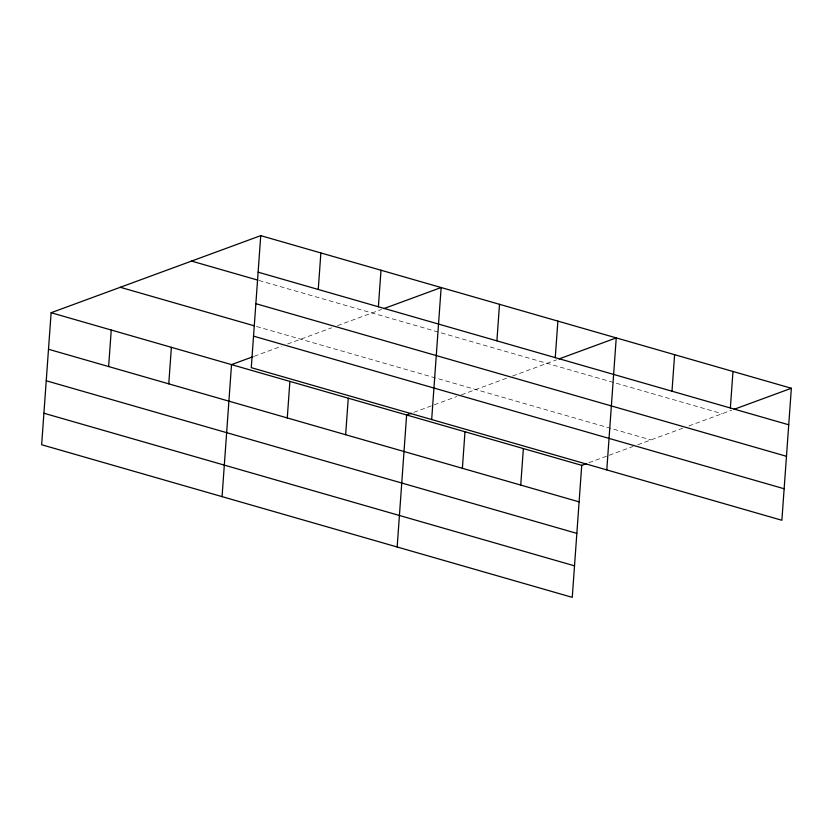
<?xml version="1.0" encoding="UTF-8"?>
<svg xmlns="http://www.w3.org/2000/svg" width="833" height="833" viewBox="0 0 833 833"><rect width="100%" height="100%" fill="white"/><g stroke="black" fill="none" stroke-linecap="round" stroke-linejoin="round"><path stroke-width="0.62" stroke-dasharray="4.17 3.12" d="M254.18 356.285L281.616 346.195M287.572 344.008L331.586 327.827M337.521 325.641L381.514 309.459M413.782 412.356L456.713 396.56M461.492 394.811L506.683 378.182M512.628 376.006L556.611 359.825M588.879 462.721L607.965 455.703M609.162 455.255L633.007 446.488M637.786 444.739L685.351 427.246M688.912 425.934L731.718 410.19M259.063 280.492L722.169 413.699M256.512 326.474L650.906 439.907"/><path stroke-width="1.25" d="M260.739 235.645L251.274 367.655L781.885 520.271L791.35 388.261L260.739 235.645L51.115 312.729L41.65 444.739L572.261 597.355L581.726 465.345L586.494 463.596M108.634 366.551L111.247 330.024M168.766 383.846L171.39 347.319M222.057 496.624L231.522 364.615L252.993 356.722M287.27 417.937L289.884 381.41M318.258 289.468L320.872 252.94M345.643 434.722L348.256 398.195M378.39 306.763L381.004 270.236M397.164 546.989L406.629 414.98L411.398 413.23M431.681 419.54L441.146 287.531L383.898 308.585M462.377 468.302L464.991 431.775M496.895 340.853L499.508 304.316M520.74 485.087L523.363 448.56M555.257 357.638L557.881 321.111M606.788 469.906L616.243 337.896L558.995 358.95M671.992 391.218L674.615 354.681M730.364 408.003L732.978 371.476M734.102 409.315L791.35 388.261M258.115 272.172L788.736 424.788M191.559 261.083L257.834 280.138M255.856 303.681L786.477 456.297M120.285 287.291L254.065 325.765M253.534 336.147L784.145 488.763M51.115 312.729L581.726 465.345M48.491 349.256L579.112 501.872M46.231 380.764L576.852 533.38M43.91 413.23L574.52 565.846"/></g></svg>
